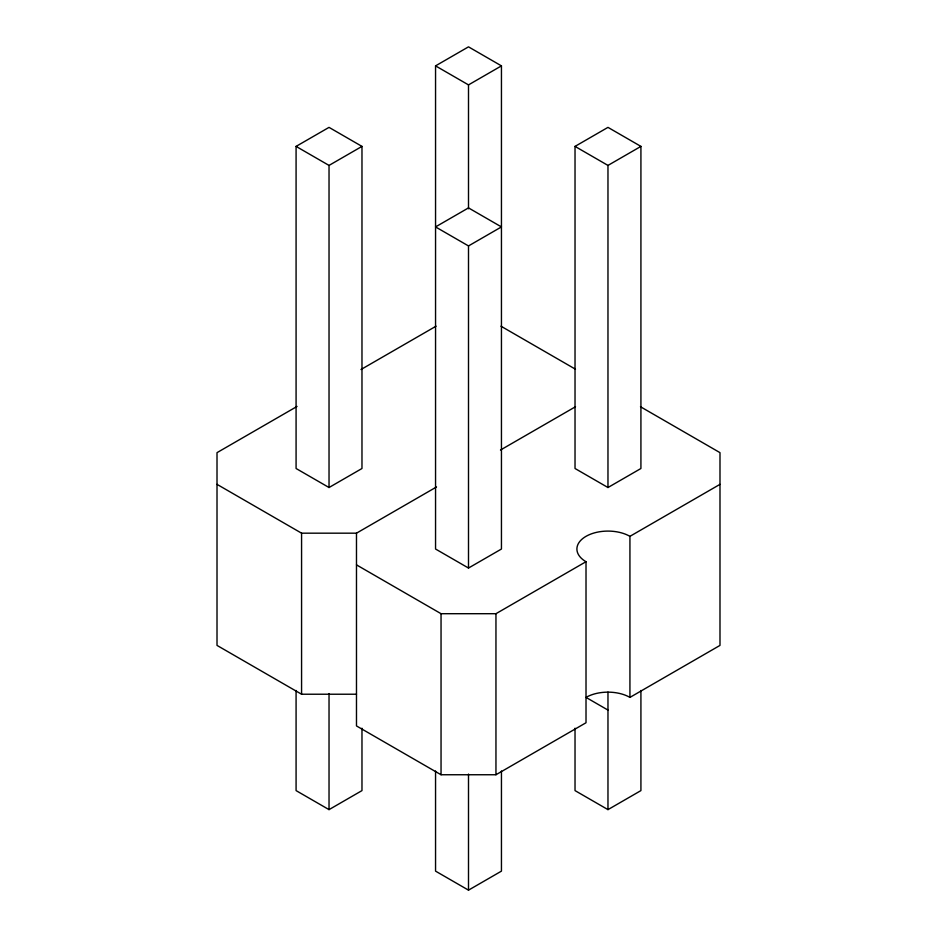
<?xml version="1.0" encoding="UTF-8"?>
<svg xmlns="http://www.w3.org/2000/svg" width="937" height="937" viewBox="0 0 937 937"><rect width="100%" height="100%" fill="white"/><g stroke="black" fill="none" stroke-linecap="round" stroke-linejoin="round"><path stroke-width="1.41" d="M296.08 146.395L329.028 127.373L361.975 146.395L361.975 468.5L329.028 487.521L296.08 468.5L296.08 146.395L329.028 165.416L361.975 146.395M435.553 65.871L468.5 46.85L501.447 65.871L501.447 549.023L468.5 568.045L435.553 549.023L435.553 65.871L468.5 84.892L501.447 65.871M575.025 146.395L607.972 127.373L640.92 146.395L640.92 468.5L607.972 487.521L575.025 468.5L575.025 146.395L607.972 165.416L640.92 146.395M468.5 245.939L501.447 226.918L468.5 207.897L435.553 226.918L468.5 245.939L468.5 568.045M297.052 406.435L217.009 452.653L217.009 645.406L301.573 694.223L356.482 694.223M360.991 369.518L436.045 326.193M217.009 484.347L301.573 533.176L356.482 533.176L436.525 486.959M500.475 450.041L575.517 406.717M356.482 564.87L441.046 613.7L495.954 613.7L586.012 561.708A31.062 17.932 0 0 1 586.012 536.339A31.062 17.932 0 0 1 629.933 536.339L719.991 484.347M296.08 690.487L296.08 790.605L329.028 809.627L361.975 790.605L361.975 728.213M356.482 533.176L356.482 725.929L441.046 774.747L495.954 774.747L586.012 722.755L586.012 561.708M607.972 710.082L586.012 697.397A31.062 17.932 0 0 1 629.933 697.397L719.991 645.406L719.991 452.653L640.475 406.74M435.553 771.01L435.553 871.129L468.5 890.15L501.447 871.129L501.447 771.01M575.025 728.213L575.025 790.605L607.972 809.627L640.92 790.605L640.92 690.487M501.002 326.217L575.47 369.213M629.933 536.339L629.933 697.397M607.972 165.416L607.972 487.521M607.972 692.103L607.972 809.627M495.954 613.7L495.954 774.747M468.5 84.892L468.5 208.775M468.5 774.079L468.5 890.15M441.046 613.7L441.046 774.747M329.028 165.416L329.028 487.521M329.028 693.556L329.028 809.627M301.573 533.176L301.573 694.223"/></g></svg>
